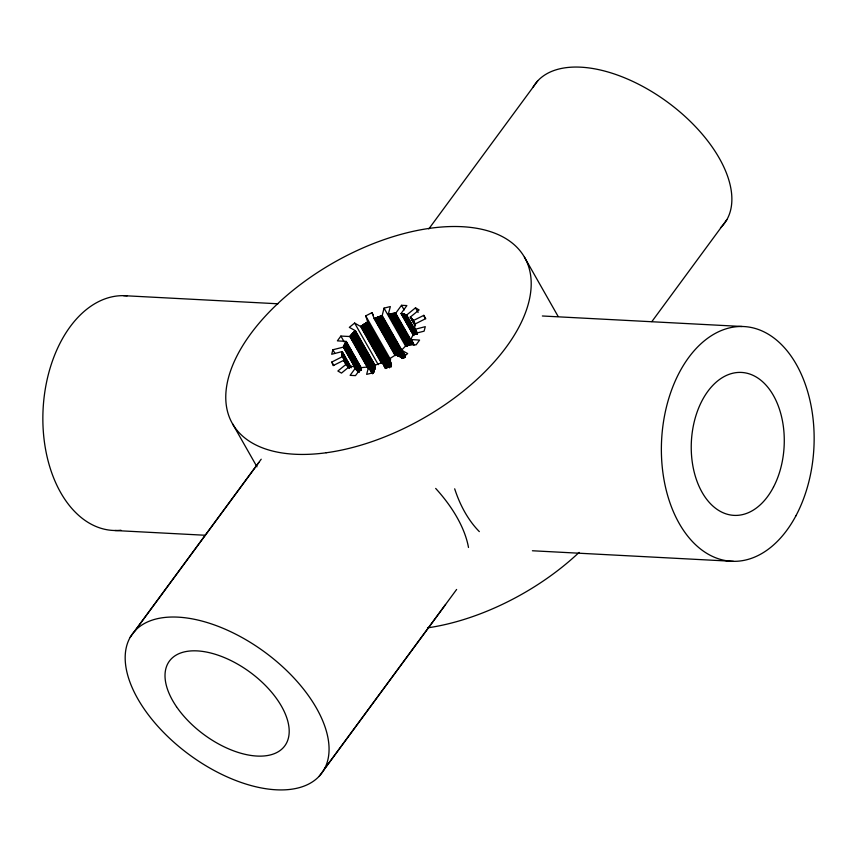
<?xml version="1.0" encoding="UTF-8"?>
<svg xmlns="http://www.w3.org/2000/svg" width="857" height="857" viewBox="0 0 857 857"><rect width="100%" height="100%" fill="white"/><g stroke="black" fill="none" stroke-linecap="round" stroke-linejoin="round"><path stroke-width="1.29" d="M343.657 360.368L346.453 365.103L343.657 360.368L333.148 365.596L331.83 362.029L342.275 356.716L342.211 351.563L331.702 354.273L332.88 349.752L343.378 347.128L346.249 341.418L361.354 367.996M406.743 346.432L388.36 314.08L395.677 313.276L401.515 305.306L406.882 305.585L401.044 313.544L406.668 315.022L415.484 307.845L419.105 309.923L410.299 317.101L413.32 320.572L423.829 315.344L425.158 318.911L414.702 324.214L414.777 329.377L425.276 326.667L424.097 331.177L413.599 333.812L410.728 339.511L419.598 340.09L416.095 344.868L407.15 344.418L401.537 350.192L407.653 353.577L402.372 357.883L396.33 354.423L389.239 359.019L391.285 365.061L385.007 368.242L382.8 362.297L374.798 365.318L372.956 372.806L366.657 374.38L368.617 366.86L361.45 367.664L355.473 375.623L350.106 375.355L355.934 367.396L350.224 365.885L341.493 373.095L337.872 371.017L346.689 363.839L344.396 361.493M405.157 356.051L382.179 315.612L384.032 308.134L390.331 306.56L388.36 314.08M375.141 365.403L355.441 330.738L349.838 336.522L340.882 336.073L337.39 340.85L346.249 341.418M428.8 228.926L537.714 80.869M134.892 630.848L261.203 459.213M130.178 637.308L258.857 462.459M651.845 321.621L726.822 219.692M324 769.672L456.62 589.455M319.286 776.131A117.527 63.675 36.3 0 0 218.589 626.499A117.527 63.675 36.3 0 0 143.398 707.85A117.527 63.675 36.3 0 0 319.286 776.131L445.586 604.496M381.654 363.486L360.647 326.517L354.616 323.057L349.324 327.363L355.441 330.738M360.647 326.517L367.749 321.921L365.703 315.879L371.97 312.687L373.288 315.001M371.97 312.687L374.177 318.633L382.179 315.612M542.363 315.987L742.066 326.485M123.547 295.654L277.989 303.785M532.411 550.762L733.453 561.346M114.934 530.515L205.466 535.271M524.409 257.079L558.046 316.297M423.829 315.344L425.8 318.804M415.484 307.845L418.12 312.462M413.074 320.132L415.291 324.032M412.163 318.911L415.452 324.685M411.596 318.268L415.538 325.199M411.221 317.904L415.409 325.082M410.846 317.551L415.441 325.639M410.428 317.219L415.291 325.531M410.299 317.101L414.895 325.189M414.884 328.413L416.845 332.066M401.515 305.306L404.14 309.934M414.831 328.799L416.791 332.452M414.799 329.184L417.423 333.802M406.668 315.022L417.402 333.994M406.197 314.83L416.888 333.384M406.014 314.755L416.523 333.244M405.64 314.615L416.984 334.337M405.436 314.562L416.598 334.209M405.254 314.487L416.416 334.134M404.858 314.369L416.213 334.069M404.654 314.315L415.816 333.951M404.461 314.251L415.624 333.887M404.258 314.198L415.409 333.834M404.054 314.133L415.217 333.78M403.647 314.026L415.002 333.737M403.433 313.983L414.595 333.63M403.229 313.93L414.381 333.577M403.015 313.887L414.167 333.534M402.801 313.844L414.617 334.637M402.586 313.801L414.402 334.605M402.372 313.758L414.188 334.551M402.147 313.726L413.963 334.53M401.933 313.673L413.749 334.476M401.708 313.651L413.524 334.444M401.494 313.608L413.31 334.401M401.269 313.576L413.738 335.526M401.044 313.544L413.524 335.494M410.996 339.083L413.62 343.711M410.867 339.297L413.492 343.925M395.677 313.276L414.006 345.296M395.281 313.276L412.999 344.471M395.023 313.298L412.742 344.493M394.766 313.298L412.496 344.493M394.509 313.319L412.228 344.525M394.252 313.33L411.971 344.525M393.995 313.351L411.714 344.546M393.738 313.362L411.456 344.557M393.47 313.383L411.189 344.589M393.213 313.405L410.932 344.6M392.945 313.437L410.674 344.632M392.688 313.448L410.407 344.653M392.42 313.491L410.139 344.685M392.152 313.512L409.882 344.707M391.885 313.544L409.614 344.739M391.628 313.566L409.346 344.76M391.36 313.608L409.078 344.803M391.092 313.641L408.81 344.835M390.813 313.683L408.543 344.878M390.546 313.716L408.275 344.91M390.278 313.769L407.996 344.964M390.01 313.791L407.728 344.985M389.731 313.844L407.45 345.039M389.464 313.887L407.182 345.082M389.185 313.93L407.568 346.282M388.917 313.973L407.289 346.324M388.639 314.037L406.357 345.232M384.032 308.134L405.693 346.26M401.976 349.795L405.265 355.569M381.901 315.708L404.868 356.148M381.611 315.794L405.243 357.39M381.322 315.901L404.954 357.487M381.044 315.976L404.011 356.416M380.754 316.072L404.386 357.669M380.465 316.169L404.097 357.765M380.187 316.265L403.808 357.862M379.897 316.362L403.529 357.958M379.608 316.469L403.24 358.065M379.319 316.565L402.951 358.162M379.04 316.672L402.661 358.269M378.751 316.769L402.383 358.365M378.462 316.886L402.094 358.472M378.173 316.983L401.151 357.423M377.894 317.101L400.208 356.383M377.605 317.208L399.919 356.491M377.316 317.315L399.641 356.608M377.037 317.422L399.351 356.716M376.748 317.551L398.409 355.676M376.459 317.658L398.119 355.784M376.18 317.776L397.83 355.912M375.891 317.893L397.552 356.019M375.602 318.022L396.609 354.991M375.312 318.14L396.32 355.109M375.034 318.258L396.041 355.237M374.745 318.386L395.752 355.355M374.466 318.515L395.473 355.494M374.177 318.633L395.184 355.612M365.703 315.879L390.642 359.779M389.239 359.019L390.546 361.333M367.749 321.921L391.381 363.518M367.471 322.071L391.103 363.657M367.203 322.232L391.488 364.975M366.925 322.382L391.21 365.136M366.657 322.543L390.942 365.296M366.378 322.703L391.328 366.614M366.11 322.875L391.06 366.775M365.843 323.035L390.781 366.935M365.585 323.207L389.871 365.95M365.307 323.357L389.592 366.11M365.039 323.528L389.324 366.282M364.771 323.7L389.721 367.599M364.514 323.871L389.453 367.771M364.246 324.032L388.532 366.785M363.989 324.214L388.275 366.957M363.722 324.375L388.007 367.128M363.464 324.557L387.75 367.31M363.197 324.728L387.482 367.471M362.94 324.899L387.225 367.653M362.682 325.071L386.968 367.824M362.425 325.253L386.711 368.007M362.168 325.435L386.453 368.178M361.911 325.617L386.196 368.36M382.522 362.415L385.8 368.199M361.654 325.789L385.939 368.542M361.408 325.971L383.068 364.107M383.55 364.868L384.857 367.171M361.151 326.153L382.158 363.122M360.904 326.335L381.901 363.304M354.616 323.057L378.237 364.654M355.227 330.941L374.916 365.607M355.002 331.145L374.691 365.8M354.787 331.348L375.141 367.16M354.573 331.541L374.916 367.364M354.359 331.745L374.702 367.567M354.134 331.948L375.141 368.928M353.941 332.152L374.938 369.131M353.716 332.355L374.723 369.335M353.512 332.559L373.856 368.381M353.298 332.762L374.305 369.742M353.095 332.977L374.102 369.945M352.891 333.18L373.888 370.149M352.688 333.384L374.348 371.51M352.484 333.587L374.145 371.713M352.291 333.802L373.952 371.927M352.088 334.005L373.748 372.131M351.895 334.209L373.556 372.345M351.691 334.423L373.352 372.549M351.509 334.626L373.17 372.763M351.306 334.841L372.966 372.966M351.124 335.044L372.784 373.181M350.931 335.258L372.591 373.384M350.759 335.473L372.559 373.791M350.556 335.676L371.627 372.677M350.384 335.89L369.41 369.399M350.192 336.094L368.574 368.446M350.02 336.308L367.739 367.503M349.838 336.522L367.557 367.717M346.11 341.632L361.215 368.21M345.992 341.847L361.086 368.424M345.853 342.061L360.947 368.639M345.746 342.275L361.493 370.01M345.607 342.489L361.354 370.224M345.489 342.704L360.583 369.281M345.36 342.918L360.454 369.485M345.253 343.132L360.347 369.699M340.882 336.073L344.171 341.847M345.125 343.336L360.219 369.913M345.017 343.55L360.111 370.128M344.9 343.764L359.994 370.342M344.803 343.978L359.897 370.556M344.675 344.193L359.779 370.76M344.578 344.396L359.672 370.974M344.471 344.61L359.565 371.188M344.375 344.825L359.469 371.402M344.268 345.039L359.362 371.606M344.171 345.242L359.276 371.82M344.075 345.457L359.169 372.034M344 345.66L358.44 371.081M343.882 345.874L358.558 372.024M343.807 346.078L358.344 371.981M343.711 346.292L358.108 371.949M343.636 346.496L358.076 371.917M343.539 346.71L357.326 370.974M343.464 346.914L356.598 370.02M343.378 347.128L356.512 370.235M342.211 351.563L351.402 367.739M342.157 351.948L350.02 366.003M342.114 352.334L349.988 366.207M342.104 352.527L349.956 366.592M342.072 352.913L349.945 366.775M342.05 353.105L349.924 367.15M342.029 353.48L349.924 367.524M342.018 353.855L349.902 367.717M342.018 354.22L349.249 367.117M342.029 354.594L349.27 367.482M342.05 354.959L349.27 367.664M342.082 355.312L348.681 367.225M342.147 355.848L349.313 368.456M342.211 356.373L348.188 367.117M345.51 362.79L348.51 367.771M345.039 362.286L348.006 367.289M332.88 349.752L334.851 353.223M331.83 362.029L333.802 365.5M232.579 423.861L256.982 466.829M435.677 488.426A117.527 63.675 36.3 0 1 468.5 547.473M533 87.328A117.527 63.675 36.3 0 1 669.146 103.322A117.527 63.675 36.3 0 1 720.491 227.791M479.342 531.619A117.527 76.252 -87 0 1 454.681 488.811M579.107 552.401A168.068 89.803 -29.6 0 1 427.493 627.87M120.933 530.237A117.527 76.252 -87 0 1 42.914 413.802A117.527 76.252 -87 0 1 127.136 295.847M176.478 706.682A71.57 38.779 36.3 0 0 283.506 747.433A71.57 38.779 36.3 0 0 221.288 656.355A71.57 38.779 36.3 0 0 176.478 706.682M773.475 487.119A71.57 46.439 -87 0 0 745.719 372.956A71.57 46.439 -87 0 0 694.084 471.661A71.57 46.439 -87 0 0 773.475 487.119M795.907 515.818A117.527 76.252 -87 0 0 751.6 327.556A117.527 76.252 -87 0 0 665.782 488.372A117.527 76.252 -87 0 0 795.907 515.818M326.174 452.764A168.068 89.803 -29.6 0 0 528.898 267.47A168.068 89.803 -29.6 0 0 280.4 301.171A168.068 89.803 -29.6 0 0 326.174 452.764"/></g></svg>
